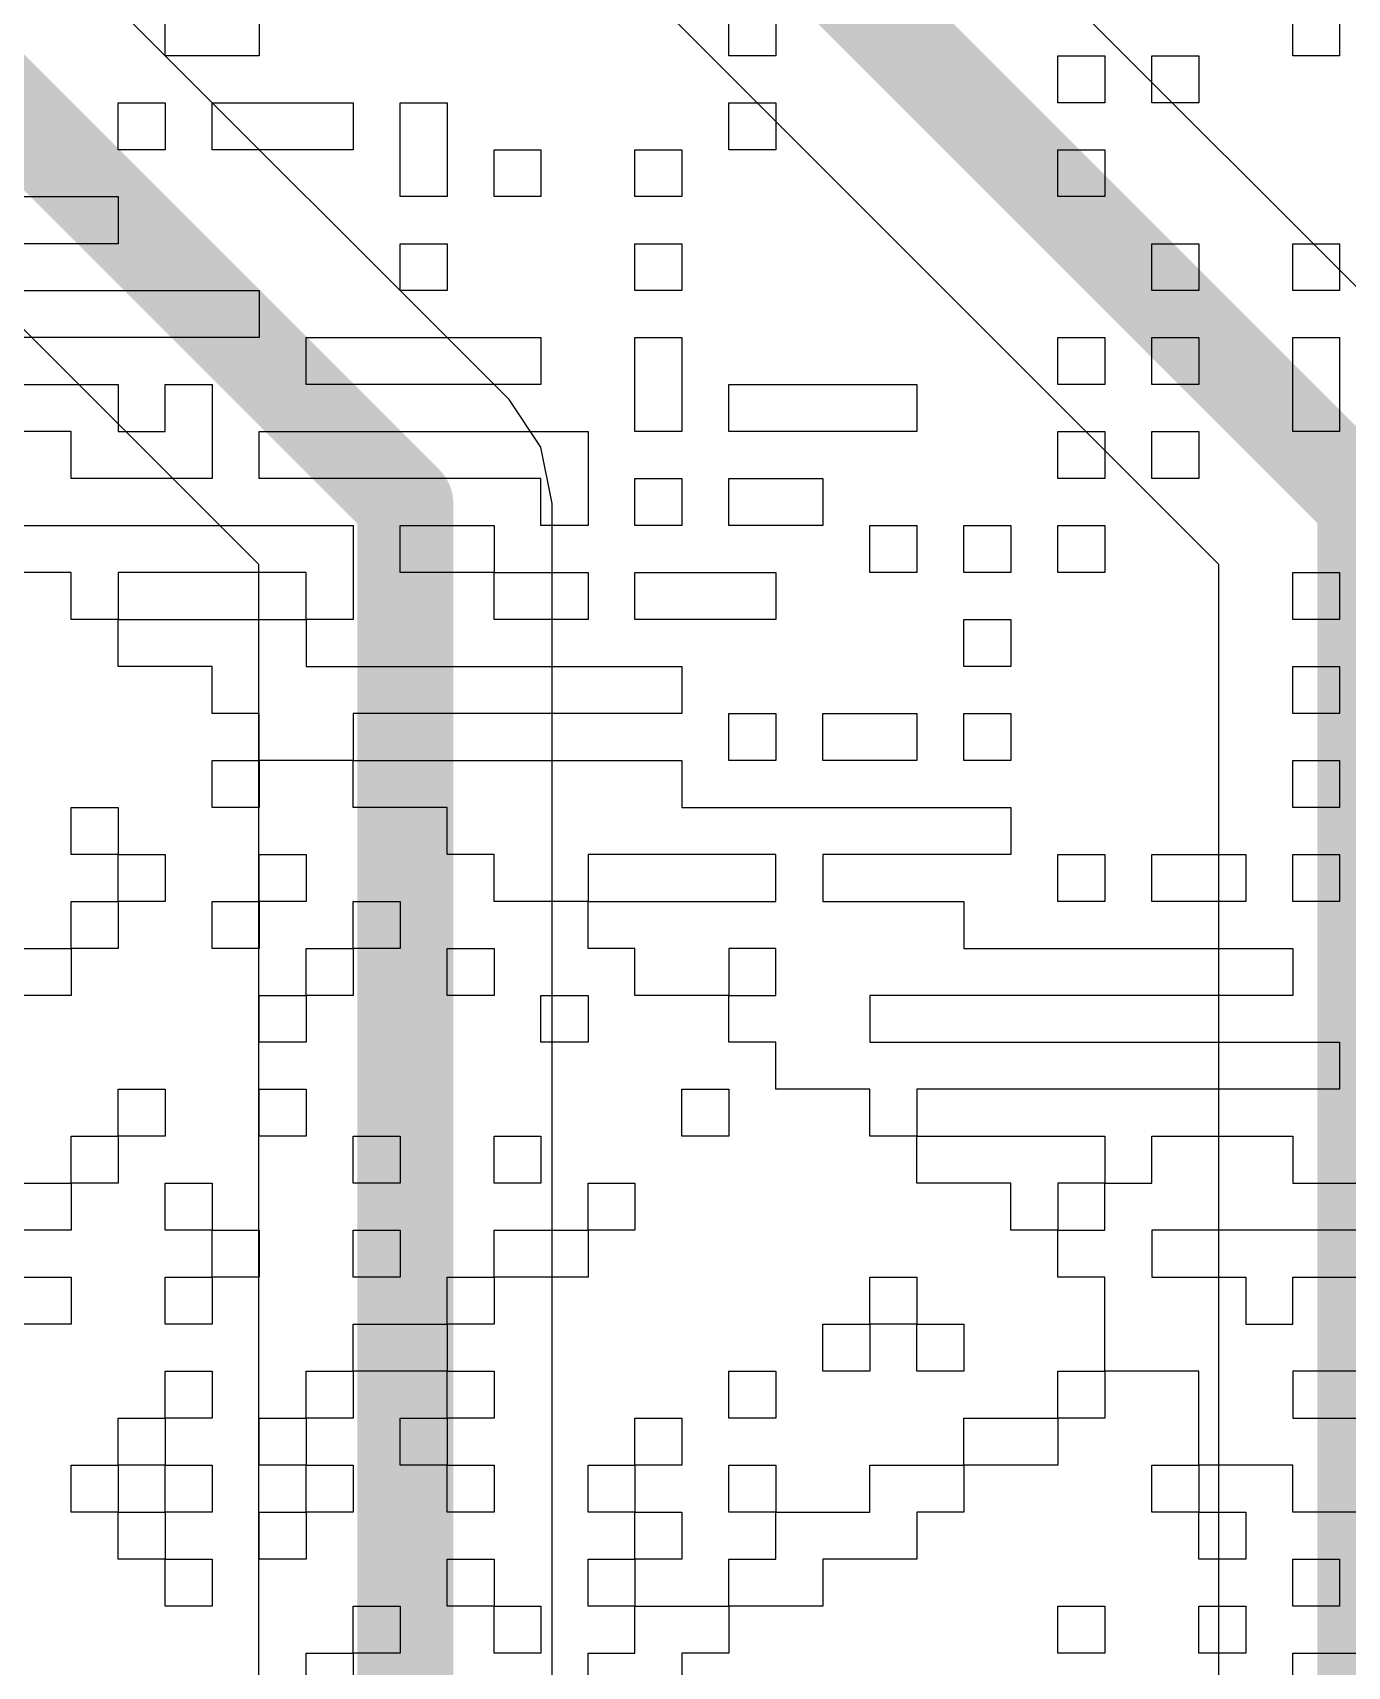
# Model space of a CAD drawing. Header units: inches. Extents: x 0.02 to 6.01, y 0.01 to 5.6.
# Drawn here: x 3.5712 to 3.7081, y 3.1008 to 3.2709 of the extents above; entities that cross this region are included whole.
import ezdxf

# ---------------------------------------------------------------- set-up
doc = ezdxf.new("R2010")
doc.units = ezdxf.units.IN
doc.header["$MEASUREMENT"] = 0
for name, color, linetype in [('Bottom Layer', 5, 'Continuous'), ('Bottom Overlay', 54, 'Continuous'), ('Top Layer', 1, 'Continuous')]:
    doc.layers.add(name, color=color, linetype=linetype)

msp = doc.modelspace()

# ---------------------------------------------------------------- linework, layer by layer
at = {"layer": 'Bottom Layer'}
msp.add_lwpolyline([(4.54993, 5.5954, 0.01, 0.01, -0.760418), (3.00371, 0.01993, 0.01, 0.01, 0)], format="xyseb", dxfattribs=at)
at = {"layer": 'Bottom Overlay'}
for p, q in [((3.58499, 3.26851), (3.58499, 3.2734)), ((3.59477, 3.2734), (3.59477, 3.26851)), ((3.64371, 3.26851), (3.64371, 3.2734)), ((3.6486, 3.2734), (3.6486, 3.26851)), ((3.70243, 3.26851), (3.70243, 3.2734)), ((3.70732, 3.2734), (3.70732, 3.26851)), ((3.59477, 3.26851), (3.58499, 3.26851)), ((3.6486, 3.26851), (3.64371, 3.26851)), ((3.67796, 3.26361), (3.67796, 3.26851)), ((3.67796, 3.26851), (3.68285, 3.26851)), ((3.68285, 3.26851), (3.68285, 3.26361)), ((3.68775, 3.26361), (3.68775, 3.26851)), ((3.68775, 3.26851), (3.69264, 3.26851)), ((3.69264, 3.26851), (3.69264, 3.26361)), ((3.70732, 3.26851), (3.70243, 3.26851)), ((3.58009, 3.25872), (3.58009, 3.26361)), ((3.58009, 3.26361), (3.58499, 3.26361)), ((3.58499, 3.26361), (3.58499, 3.25872)), ((3.58988, 3.25872), (3.58988, 3.26361)), ((3.58988, 3.26361), (3.59477, 3.26361)), ((3.59477, 3.26361), (3.59967, 3.26361)), ((3.59967, 3.26361), (3.60456, 3.26361)), ((3.60456, 3.26361), (3.60456, 3.25872)), ((3.60945, 3.25872), (3.60945, 3.26361)), ((3.60945, 3.26361), (3.61435, 3.26361)), ((3.61435, 3.26361), (3.61435, 3.25383)), ((3.64371, 3.26361), (3.6486, 3.26361)), ((3.64371, 3.25872), (3.64371, 3.26361)), ((3.6486, 3.26361), (3.6486, 3.25872)), ((3.68285, 3.26361), (3.67796, 3.26361)), ((3.69264, 3.26361), (3.68775, 3.26361)), ((3.58499, 3.25872), (3.58009, 3.25872)), ((3.60456, 3.25872), (3.58988, 3.25872)), ((3.60945, 3.25383), (3.60945, 3.25872)), ((3.61924, 3.25383), (3.61924, 3.25872)), ((3.61924, 3.25872), (3.62413, 3.25872)), ((3.62413, 3.25872), (3.62413, 3.25383)), ((3.63392, 3.25383), (3.63392, 3.25872)), ((3.63392, 3.25872), (3.63881, 3.25872)), ((3.63881, 3.25872), (3.63881, 3.25383)), ((3.6486, 3.25872), (3.64371, 3.25872)), ((3.67796, 3.25383), (3.67796, 3.25872)), ((3.67796, 3.25872), (3.68285, 3.25872)), ((3.68285, 3.25872), (3.68285, 3.25383)), ((3.57031, 3.25383), (3.58009, 3.25383)), ((3.58009, 3.25383), (3.58009, 3.24893)), ((3.61435, 3.25383), (3.60945, 3.25383)), ((3.62413, 3.25383), (3.61924, 3.25383)), ((3.63881, 3.25383), (3.63392, 3.25383)), ((3.68285, 3.25383), (3.67796, 3.25383)), ((3.58009, 3.24893), (3.56541, 3.24893)), ((3.60945, 3.24893), (3.61435, 3.24893)), ((3.60945, 3.24404), (3.60945, 3.24893)), ((3.61435, 3.24893), (3.61435, 3.24404)), ((3.63392, 3.24404), (3.63392, 3.24893)), ((3.63392, 3.24893), (3.63881, 3.24893)), ((3.63881, 3.24893), (3.63881, 3.24404)), ((3.68775, 3.24404), (3.68775, 3.24893)), ((3.68775, 3.24893), (3.69264, 3.24893)), ((3.69264, 3.24893), (3.69264, 3.24404)), ((3.70243, 3.24404), (3.70243, 3.24893)), ((3.70243, 3.24893), (3.70732, 3.24893)), ((3.70732, 3.24893), (3.70732, 3.24404)), ((3.54584, 3.24404), (3.59477, 3.24404)), ((3.59477, 3.24404), (3.59477, 3.23915)), ((3.61435, 3.24404), (3.60945, 3.24404)), ((3.63881, 3.24404), (3.63392, 3.24404)), ((3.69264, 3.24404), (3.68775, 3.24404)), ((3.70732, 3.24404), (3.70243, 3.24404)), ((3.59477, 3.23915), (3.55073, 3.23915)), ((3.59967, 3.23425), (3.59967, 3.23915)), ((3.59967, 3.23915), (3.62413, 3.23915)), ((3.62413, 3.23915), (3.62413, 3.23425)), ((3.63392, 3.22936), (3.63392, 3.23915)), ((3.63392, 3.23915), (3.63881, 3.23915)), ((3.63881, 3.23915), (3.63881, 3.23425)), ((3.67796, 3.23425), (3.67796, 3.23915)), ((3.67796, 3.23915), (3.68285, 3.23915)), ((3.68285, 3.23915), (3.68285, 3.23425)), ((3.68775, 3.23425), (3.68775, 3.23915)), ((3.68775, 3.23915), (3.69264, 3.23915)), ((3.69264, 3.23915), (3.69264, 3.23425)), ((3.70243, 3.23425), (3.70243, 3.23915)), ((3.70243, 3.23915), (3.70732, 3.23915)), ((3.70732, 3.23915), (3.70732, 3.22936)), ((3.55073, 3.23425), (3.58009, 3.23425)), ((3.58009, 3.23425), (3.58009, 3.22936)), ((3.58499, 3.22936), (3.58499, 3.23425)), ((3.58499, 3.23425), (3.58988, 3.23425)), ((3.58988, 3.23425), (3.58988, 3.22447)), ((3.62413, 3.23425), (3.59967, 3.23425)), ((3.63881, 3.23425), (3.63881, 3.22936)), ((3.64371, 3.22936), (3.64371, 3.23425)), ((3.64371, 3.23425), (3.65839, 3.23425)), ((3.65839, 3.23425), (3.66328, 3.23425)), ((3.66328, 3.23425), (3.66328, 3.22936)), ((3.68285, 3.23425), (3.67796, 3.23425)), ((3.69264, 3.23425), (3.68775, 3.23425)), ((3.70243, 3.22936), (3.70243, 3.23425)), ((3.5752, 3.22936), (3.55563, 3.22936)), ((3.5752, 3.22447), (3.5752, 3.22936)), ((3.58009, 3.22936), (3.58499, 3.22936)), ((3.59477, 3.22447), (3.59477, 3.22936)), ((3.59477, 3.22936), (3.62903, 3.22936)), ((3.62903, 3.22936), (3.62903, 3.21957)), ((3.63881, 3.22936), (3.63392, 3.22936)), ((3.66328, 3.22936), (3.64371, 3.22936)), ((3.67796, 3.22936), (3.68285, 3.22936)), ((3.67796, 3.22447), (3.67796, 3.22936)), ((3.68285, 3.22936), (3.68285, 3.22447)), ((3.68775, 3.22936), (3.69264, 3.22936)), ((3.68775, 3.22447), (3.68775, 3.22936)), ((3.69264, 3.22936), (3.69264, 3.22447)), ((3.70732, 3.22936), (3.70243, 3.22936)), ((3.58988, 3.22447), (3.5752, 3.22447)), ((3.59967, 3.22447), (3.59477, 3.22447)), ((3.60456, 3.22447), (3.59967, 3.22447)), ((3.62413, 3.22447), (3.60456, 3.22447)), ((3.62413, 3.21957), (3.62413, 3.22447)), ((3.63392, 3.22447), (3.63881, 3.22447)), ((3.63392, 3.21957), (3.63392, 3.22447)), ((3.63881, 3.22447), (3.63881, 3.21957)), ((3.64371, 3.21957), (3.64371, 3.22447)), ((3.64371, 3.22447), (3.65349, 3.22447)), ((3.65349, 3.22447), (3.65349, 3.21957)), ((3.68285, 3.22447), (3.67796, 3.22447)), ((3.69264, 3.22447), (3.68775, 3.22447)), ((3.57031, 3.21957), (3.60456, 3.21957)), ((3.60456, 3.21957), (3.60456, 3.20979)), ((3.60945, 3.21468), (3.60945, 3.21957)), ((3.60945, 3.21957), (3.61435, 3.21957)), ((3.61435, 3.21957), (3.61924, 3.21957)), ((3.61924, 3.21957), (3.61924, 3.21468)), ((3.62903, 3.21957), (3.62413, 3.21957)), ((3.63881, 3.21957), (3.63392, 3.21957)), ((3.6486, 3.21957), (3.64371, 3.21957)), ((3.65349, 3.21957), (3.6486, 3.21957)), ((3.65839, 3.21468), (3.65839, 3.21957)), ((3.65839, 3.21957), (3.66328, 3.21957)), ((3.66328, 3.21957), (3.66328, 3.21468)), ((3.66817, 3.21468), (3.66817, 3.21957)), ((3.66817, 3.21957), (3.67307, 3.21957)), ((3.67307, 3.21957), (3.67307, 3.21468)), ((3.67796, 3.21468), (3.67796, 3.21957)), ((3.67796, 3.21957), (3.68285, 3.21957)), ((3.68285, 3.21957), (3.68285, 3.21468)), ((3.5752, 3.21468), (3.56541, 3.21468)), ((3.5752, 3.20979), (3.5752, 3.21468)), ((3.59967, 3.21468), (3.58009, 3.21468)), ((3.58009, 3.21468), (3.58009, 3.20979)), ((3.59967, 3.20979), (3.59967, 3.21468)), ((3.61924, 3.21468), (3.60945, 3.21468)), ((3.61924, 3.20979), (3.61924, 3.21468)), ((3.61924, 3.21468), (3.62903, 3.21468)), ((3.62903, 3.21468), (3.62903, 3.20979)), ((3.63392, 3.20979), (3.63392, 3.21468)), ((3.63392, 3.21468), (3.63881, 3.21468)), ((3.63881, 3.21468), (3.64371, 3.21468)), ((3.64371, 3.21468), (3.6486, 3.21468)), ((3.6486, 3.21468), (3.6486, 3.20979)), ((3.66328, 3.21468), (3.65839, 3.21468)), ((3.67307, 3.21468), (3.66817, 3.21468)), ((3.68285, 3.21468), (3.67796, 3.21468)), ((3.70243, 3.20979), (3.70243, 3.21468)), ((3.70243, 3.21468), (3.70732, 3.21468)), ((3.70732, 3.21468), (3.70732, 3.20979)), ((3.58009, 3.20979), (3.5752, 3.20979)), ((3.58009, 3.20489), (3.58009, 3.20979)), ((3.58009, 3.20979), (3.59967, 3.20979)), ((3.60456, 3.20979), (3.59967, 3.20979)), ((3.59967, 3.20979), (3.59967, 3.20489)), ((3.62903, 3.20979), (3.61924, 3.20979)), ((3.6486, 3.20979), (3.63392, 3.20979)), ((3.66817, 3.20489), (3.66817, 3.20979)), ((3.66817, 3.20979), (3.67307, 3.20979)), ((3.67307, 3.20979), (3.67307, 3.20489)), ((3.70732, 3.20979), (3.70243, 3.20979)), ((3.58988, 3.20489), (3.58009, 3.20489)), ((3.58988, 3.2), (3.58988, 3.20489)), ((3.59967, 3.20489), (3.63881, 3.20489)), ((3.63881, 3.20489), (3.63881, 3.2)), ((3.67307, 3.20489), (3.66817, 3.20489)), ((3.70243, 3.2), (3.70243, 3.20489)), ((3.70243, 3.20489), (3.70732, 3.20489)), ((3.70732, 3.20489), (3.70732, 3.2)), ((3.59477, 3.2), (3.58988, 3.2)), ((3.59477, 3.19511), (3.59477, 3.2)), ((3.60456, 3.2), (3.60456, 3.19511)), ((3.63881, 3.2), (3.60456, 3.2)), ((3.64371, 3.19511), (3.64371, 3.2)), ((3.64371, 3.2), (3.6486, 3.2)), ((3.6486, 3.2), (3.6486, 3.19511)), ((3.65349, 3.19511), (3.65349, 3.2)), ((3.65349, 3.2), (3.66328, 3.2)), ((3.66328, 3.2), (3.66328, 3.19511)), ((3.66817, 3.19511), (3.66817, 3.2)), ((3.66817, 3.2), (3.67307, 3.2)), ((3.67307, 3.2), (3.67307, 3.19511)), ((3.70732, 3.2), (3.70243, 3.2)), ((3.58988, 3.19511), (3.59477, 3.19511)), ((3.58988, 3.19021), (3.58988, 3.19511)), ((3.59477, 3.19511), (3.59477, 3.19021)), ((3.60456, 3.19511), (3.59477, 3.19511)), ((3.60456, 3.19021), (3.60456, 3.19511)), ((3.60456, 3.19511), (3.63881, 3.19511)), ((3.63881, 3.19511), (3.63881, 3.19021)), ((3.6486, 3.19511), (3.64371, 3.19511)), ((3.66328, 3.19511), (3.65349, 3.19511)), ((3.67307, 3.19511), (3.66817, 3.19511)), ((3.70243, 3.19021), (3.70243, 3.19511)), ((3.70243, 3.19511), (3.70732, 3.19511)), ((3.70732, 3.19511), (3.70732, 3.19021)), ((3.5752, 3.18532), (3.5752, 3.19021)), ((3.5752, 3.19021), (3.58009, 3.19021)), ((3.58009, 3.19021), (3.58009, 3.18532)), ((3.59477, 3.19021), (3.58988, 3.19021)), ((3.61435, 3.19021), (3.60456, 3.19021)), ((3.61435, 3.18532), (3.61435, 3.19021)), ((3.63881, 3.19021), (3.67307, 3.19021)), ((3.67307, 3.19021), (3.67307, 3.18532)), ((3.70732, 3.19021), (3.70243, 3.19021)), ((3.58009, 3.18532), (3.5752, 3.18532)), ((3.58009, 3.18043), (3.58009, 3.18532)), ((3.58009, 3.18532), (3.58499, 3.18532)), ((3.58499, 3.18532), (3.58499, 3.18043)), ((3.59477, 3.18043), (3.59477, 3.18532)), ((3.59477, 3.18532), (3.59967, 3.18532)), ((3.59967, 3.18532), (3.59967, 3.18043)), ((3.61924, 3.18532), (3.61435, 3.18532)), ((3.61924, 3.18043), (3.61924, 3.18532)), ((3.63392, 3.18532), (3.62903, 3.18532)), ((3.62903, 3.18532), (3.62903, 3.18043)), ((3.63881, 3.18532), (3.63392, 3.18532)), ((3.6486, 3.18532), (3.63881, 3.18532)), ((3.6486, 3.18043), (3.6486, 3.18532)), ((3.67307, 3.18532), (3.65349, 3.18532)), ((3.65349, 3.18532), (3.65349, 3.18043)), ((3.67796, 3.18043), (3.67796, 3.18532)), ((3.67796, 3.18532), (3.68285, 3.18532)), ((3.68285, 3.18532), (3.68285, 3.18043)), ((3.68775, 3.18043), (3.68775, 3.18532)), ((3.68775, 3.18532), (3.69753, 3.18532)), ((3.69753, 3.18532), (3.69753, 3.18043)), ((3.70243, 3.18043), (3.70243, 3.18532)), ((3.70243, 3.18532), (3.70732, 3.18532)), ((3.70732, 3.18532), (3.70732, 3.18043)), ((3.5752, 3.17553), (3.5752, 3.18043)), ((3.5752, 3.18043), (3.58009, 3.18043)), ((3.58009, 3.18043), (3.58009, 3.17553)), ((3.58499, 3.18043), (3.58009, 3.18043)), ((3.58988, 3.17553), (3.58988, 3.18043)), ((3.58988, 3.18043), (3.59477, 3.18043)), ((3.59477, 3.18043), (3.59477, 3.17553)), ((3.59967, 3.18043), (3.59477, 3.18043)), ((3.60456, 3.17553), (3.60456, 3.18043)), ((3.60456, 3.18043), (3.60945, 3.18043)), ((3.60945, 3.18043), (3.60945, 3.17553)), ((3.62903, 3.18043), (3.61924, 3.18043)), ((3.62903, 3.17553), (3.62903, 3.18043)), ((3.62903, 3.18043), (3.6486, 3.18043)), ((3.65349, 3.18043), (3.66817, 3.18043)), ((3.66817, 3.18043), (3.66817, 3.17553)), ((3.68285, 3.18043), (3.67796, 3.18043)), ((3.69264, 3.18043), (3.68775, 3.18043)), ((3.69753, 3.18043), (3.69264, 3.18043)), ((3.70732, 3.18043), (3.70243, 3.18043)), ((3.57031, 3.17553), (3.5752, 3.17553)), ((3.58009, 3.17553), (3.5752, 3.17553)), ((3.5752, 3.17553), (3.5752, 3.17064)), ((3.59477, 3.17553), (3.58988, 3.17553)), ((3.59967, 3.17064), (3.59967, 3.17553)), ((3.59967, 3.17553), (3.60456, 3.17553)), ((3.60945, 3.17553), (3.60456, 3.17553)), ((3.60456, 3.17553), (3.60456, 3.17064)), ((3.61435, 3.17553), (3.61924, 3.17553)), ((3.61435, 3.17064), (3.61435, 3.17553)), ((3.61924, 3.17553), (3.61924, 3.17064)), ((3.63392, 3.17553), (3.62903, 3.17553)), ((3.63392, 3.17064), (3.63392, 3.17553)), ((3.6486, 3.17553), (3.64371, 3.17553)), ((3.64371, 3.17553), (3.64371, 3.17064)), ((3.6486, 3.17064), (3.6486, 3.17553)), ((3.66817, 3.17553), (3.70243, 3.17553)), ((3.70243, 3.17553), (3.70243, 3.17064)), ((3.5752, 3.17064), (3.57031, 3.17064)), ((3.59477, 3.16575), (3.59477, 3.17064)), ((3.59477, 3.17064), (3.59967, 3.17064)), ((3.59967, 3.17064), (3.59967, 3.16575)), ((3.60456, 3.17064), (3.59967, 3.17064)), ((3.61924, 3.17064), (3.61435, 3.17064)), ((3.62413, 3.16575), (3.62413, 3.17064)), ((3.62413, 3.17064), (3.62903, 3.17064)), ((3.62903, 3.17064), (3.62903, 3.16575)), ((3.64371, 3.17064), (3.63392, 3.17064)), ((3.64371, 3.16575), (3.64371, 3.17064)), ((3.64371, 3.17064), (3.6486, 3.17064)), ((3.70243, 3.17064), (3.65839, 3.17064)), ((3.65839, 3.17064), (3.65839, 3.16575)), ((3.59967, 3.16575), (3.59477, 3.16575)), ((3.62903, 3.16575), (3.62413, 3.16575)), ((3.6486, 3.16575), (3.64371, 3.16575)), ((3.6486, 3.16085), (3.6486, 3.16575)), ((3.65839, 3.16575), (3.70732, 3.16575)), ((3.70732, 3.16575), (3.70732, 3.16085)), ((3.58009, 3.15596), (3.58009, 3.16085)), ((3.58009, 3.16085), (3.58499, 3.16085)), ((3.58499, 3.16085), (3.58499, 3.15596)), ((3.59477, 3.15596), (3.59477, 3.16085)), ((3.59477, 3.16085), (3.59967, 3.16085)), ((3.59967, 3.16085), (3.59967, 3.15596)), ((3.63881, 3.16085), (3.64371, 3.16085)), ((3.63881, 3.15596), (3.63881, 3.16085)), ((3.64371, 3.16085), (3.64371, 3.15596)), ((3.65839, 3.16085), (3.6486, 3.16085)), ((3.65839, 3.15596), (3.65839, 3.16085)), ((3.70732, 3.16085), (3.66328, 3.16085)), ((3.66328, 3.16085), (3.66328, 3.15596)), ((3.5752, 3.15107), (3.5752, 3.15596)), ((3.5752, 3.15596), (3.58009, 3.15596)), ((3.58009, 3.15596), (3.58009, 3.15107)), ((3.58499, 3.15596), (3.58009, 3.15596)), ((3.59967, 3.15596), (3.59477, 3.15596)), ((3.60456, 3.15596), (3.60945, 3.15596)), ((3.60456, 3.15107), (3.60456, 3.15596)), ((3.60945, 3.15596), (3.60945, 3.15107)), ((3.61924, 3.15107), (3.61924, 3.15596)), ((3.61924, 3.15596), (3.62413, 3.15596)), ((3.62413, 3.15596), (3.62413, 3.15107)), ((3.64371, 3.15596), (3.63881, 3.15596)), ((3.66328, 3.15596), (3.65839, 3.15596)), ((3.66328, 3.15107), (3.66328, 3.15596)), ((3.66328, 3.15596), (3.68285, 3.15596)), ((3.68285, 3.15596), (3.68285, 3.15107)), ((3.68775, 3.15107), (3.68775, 3.15596)), ((3.68775, 3.15596), (3.70243, 3.15596)), ((3.70243, 3.15596), (3.70243, 3.15107)), ((3.57031, 3.15107), (3.5752, 3.15107)), ((3.58009, 3.15107), (3.5752, 3.15107)), ((3.5752, 3.15107), (3.5752, 3.14617)), ((3.58499, 3.14617), (3.58499, 3.15107)), ((3.58499, 3.15107), (3.58988, 3.15107)), ((3.58988, 3.15107), (3.58988, 3.14617)), ((3.60945, 3.15107), (3.60456, 3.15107)), ((3.62413, 3.15107), (3.61924, 3.15107)), ((3.62903, 3.14617), (3.62903, 3.15107)), ((3.62903, 3.15107), (3.63392, 3.15107)), ((3.63392, 3.15107), (3.63392, 3.14617)), ((3.67307, 3.15107), (3.66328, 3.15107)), ((3.67307, 3.14617), (3.67307, 3.15107)), ((3.68285, 3.15107), (3.67796, 3.15107)), ((3.67796, 3.15107), (3.67796, 3.14617)), ((3.68285, 3.14617), (3.68285, 3.15107)), ((3.68285, 3.15107), (3.68775, 3.15107)), ((3.70243, 3.15107), (3.71221, 3.15107)), ((3.5752, 3.14617), (3.57031, 3.14617)), ((3.58988, 3.14617), (3.58499, 3.14617)), ((3.58988, 3.14128), (3.58988, 3.14617)), ((3.58988, 3.14617), (3.59477, 3.14617)), ((3.59477, 3.14617), (3.59477, 3.14128)), ((3.60456, 3.14128), (3.60456, 3.14617)), ((3.60456, 3.14617), (3.60945, 3.14617)), ((3.60945, 3.14617), (3.60945, 3.14128)), ((3.61924, 3.14128), (3.61924, 3.14617)), ((3.61924, 3.14617), (3.62903, 3.14617)), ((3.63392, 3.14617), (3.62903, 3.14617)), ((3.62903, 3.14617), (3.62903, 3.14128)), ((3.67796, 3.14617), (3.67307, 3.14617)), ((3.67796, 3.14128), (3.67796, 3.14617)), ((3.67796, 3.14617), (3.68285, 3.14617)), ((3.71711, 3.14617), (3.68775, 3.14617)), ((3.68775, 3.14617), (3.68775, 3.14128)), ((3.57031, 3.14128), (3.5752, 3.14128)), ((3.5752, 3.14128), (3.5752, 3.13639)), ((3.58499, 3.13639), (3.58499, 3.14128)), ((3.58499, 3.14128), (3.58988, 3.14128)), ((3.58988, 3.14128), (3.58988, 3.13639)), ((3.59477, 3.14128), (3.58988, 3.14128)), ((3.60945, 3.14128), (3.60456, 3.14128)), ((3.61435, 3.14128), (3.61924, 3.14128)), ((3.61435, 3.13639), (3.61435, 3.14128)), ((3.61924, 3.14128), (3.61924, 3.13639)), ((3.62903, 3.14128), (3.61924, 3.14128)), ((3.65839, 3.13639), (3.65839, 3.14128)), ((3.65839, 3.14128), (3.66328, 3.14128)), ((3.66328, 3.14128), (3.66328, 3.13639)), ((3.68285, 3.14128), (3.67796, 3.14128)), ((3.68285, 3.13149), (3.68285, 3.14128)), ((3.68775, 3.14128), (3.69753, 3.14128)), ((3.69753, 3.14128), (3.69753, 3.13639)), ((3.70243, 3.13639), (3.70243, 3.14128)), ((3.70243, 3.14128), (3.71221, 3.14128)), ((3.5752, 3.13639), (3.57031, 3.13639)), ((3.58988, 3.13639), (3.58499, 3.13639)), ((3.60456, 3.13149), (3.60456, 3.13639)), ((3.60456, 3.13639), (3.61435, 3.13639)), ((3.61924, 3.13639), (3.61435, 3.13639)), ((3.61435, 3.13639), (3.61435, 3.13149)), ((3.65349, 3.13149), (3.65349, 3.13639)), ((3.65349, 3.13639), (3.65839, 3.13639)), ((3.66328, 3.13639), (3.65839, 3.13639)), ((3.65839, 3.13639), (3.65839, 3.13149)), ((3.66328, 3.13149), (3.66328, 3.13639)), ((3.66328, 3.13639), (3.66817, 3.13639)), ((3.66817, 3.13639), (3.66817, 3.13149)), ((3.69753, 3.13639), (3.70243, 3.13639)), ((3.58499, 3.1266), (3.58499, 3.13149)), ((3.58499, 3.13149), (3.58988, 3.13149)), ((3.58988, 3.13149), (3.58988, 3.1266)), ((3.59967, 3.1266), (3.59967, 3.13149)), ((3.59967, 3.13149), (3.60456, 3.13149)), ((3.61435, 3.13149), (3.60456, 3.13149)), ((3.60456, 3.13149), (3.60456, 3.1266)), ((3.61435, 3.13149), (3.61924, 3.13149)), ((3.61435, 3.1266), (3.61435, 3.13149)), ((3.61924, 3.13149), (3.61924, 3.1266)), ((3.64371, 3.1266), (3.64371, 3.13149)), ((3.64371, 3.13149), (3.6486, 3.13149)), ((3.6486, 3.13149), (3.6486, 3.1266)), ((3.65839, 3.13149), (3.65349, 3.13149)), ((3.66817, 3.13149), (3.66328, 3.13149)), ((3.67796, 3.1266), (3.67796, 3.13149)), ((3.67796, 3.13149), (3.68285, 3.13149)), ((3.68285, 3.13149), (3.68285, 3.1266)), ((3.69264, 3.13149), (3.68285, 3.13149)), ((3.69264, 3.12171), (3.69264, 3.13149)), ((3.74647, 3.13149), (3.70243, 3.13149)), ((3.70243, 3.13149), (3.70243, 3.1266)), ((3.58009, 3.12171), (3.58009, 3.1266)), ((3.58009, 3.1266), (3.58499, 3.1266)), ((3.58499, 3.1266), (3.58499, 3.12171)), ((3.58988, 3.1266), (3.58499, 3.1266)), ((3.59477, 3.12171), (3.59477, 3.1266)), ((3.59477, 3.1266), (3.59967, 3.1266)), ((3.59967, 3.1266), (3.59967, 3.12171)), ((3.60456, 3.1266), (3.59967, 3.1266)), ((3.60945, 3.12171), (3.60945, 3.1266)), ((3.60945, 3.1266), (3.61435, 3.1266)), ((3.61924, 3.1266), (3.61435, 3.1266)), ((3.61435, 3.1266), (3.61435, 3.12171)), ((3.63392, 3.12171), (3.63392, 3.1266)), ((3.63392, 3.1266), (3.63881, 3.1266)), ((3.63881, 3.1266), (3.63881, 3.12171)), ((3.6486, 3.1266), (3.64371, 3.1266)), ((3.66817, 3.12171), (3.66817, 3.1266)), ((3.66817, 3.1266), (3.67307, 3.1266)), ((3.67307, 3.1266), (3.67796, 3.1266)), ((3.67796, 3.1266), (3.67796, 3.12171)), ((3.68285, 3.1266), (3.67796, 3.1266)), ((3.70243, 3.1266), (3.722, 3.1266)), ((3.5752, 3.11681), (3.5752, 3.12171)), ((3.5752, 3.12171), (3.58009, 3.12171)), ((3.58009, 3.12171), (3.58009, 3.11681)), ((3.58499, 3.12171), (3.58009, 3.12171)), ((3.58499, 3.12171), (3.58988, 3.12171)), ((3.58499, 3.11681), (3.58499, 3.12171)), ((3.58988, 3.12171), (3.58988, 3.11681)), ((3.59967, 3.12171), (3.59477, 3.12171)), ((3.59967, 3.11681), (3.59967, 3.12171)), ((3.59967, 3.12171), (3.60456, 3.12171)), ((3.60456, 3.12171), (3.60456, 3.11681)), ((3.61435, 3.12171), (3.60945, 3.12171)), ((3.61435, 3.11681), (3.61435, 3.12171)), ((3.61435, 3.12171), (3.61924, 3.12171)), ((3.61924, 3.12171), (3.61924, 3.11681)), ((3.62903, 3.11681), (3.62903, 3.12171)), ((3.62903, 3.12171), (3.63392, 3.12171)), ((3.63881, 3.12171), (3.63392, 3.12171)), ((3.63392, 3.12171), (3.63392, 3.11681)), ((3.64371, 3.11681), (3.64371, 3.12171)), ((3.64371, 3.12171), (3.6486, 3.12171)), ((3.6486, 3.12171), (3.6486, 3.11681)), ((3.65839, 3.11681), (3.65839, 3.12171)), ((3.65839, 3.12171), (3.66817, 3.12171)), ((3.67796, 3.12171), (3.66817, 3.12171)), ((3.66817, 3.12171), (3.66817, 3.11681)), ((3.68775, 3.11681), (3.68775, 3.12171)), ((3.68775, 3.12171), (3.69264, 3.12171)), ((3.69264, 3.12171), (3.69264, 3.11681)), ((3.70243, 3.12171), (3.69264, 3.12171)), ((3.70243, 3.11681), (3.70243, 3.12171)), ((3.58009, 3.11681), (3.5752, 3.11681)), ((3.58009, 3.11681), (3.58499, 3.11681)), ((3.58009, 3.11192), (3.58009, 3.11681)), ((3.58499, 3.11681), (3.58499, 3.11192)), ((3.58988, 3.11681), (3.58499, 3.11681)), ((3.59477, 3.11192), (3.59477, 3.11681)), ((3.59477, 3.11681), (3.59967, 3.11681)), ((3.60456, 3.11681), (3.59967, 3.11681)), ((3.59967, 3.11681), (3.59967, 3.11192)), ((3.61924, 3.11681), (3.61435, 3.11681)), ((3.63392, 3.11681), (3.62903, 3.11681)), ((3.63392, 3.11192), (3.63392, 3.11681)), ((3.63392, 3.11681), (3.63881, 3.11681)), ((3.63881, 3.11681), (3.63881, 3.11192)), ((3.6486, 3.11681), (3.64371, 3.11681)), ((3.6486, 3.11192), (3.6486, 3.11681)), ((3.6486, 3.11681), (3.65839, 3.11681)), ((3.66817, 3.11681), (3.66328, 3.11681)), ((3.66328, 3.11681), (3.66328, 3.11192)), ((3.69264, 3.11681), (3.68775, 3.11681)), ((3.69264, 3.11192), (3.69264, 3.11681)), ((3.69264, 3.11681), (3.69753, 3.11681)), ((3.69753, 3.11681), (3.69753, 3.11192)), ((3.71221, 3.11681), (3.70243, 3.11681)), ((3.58499, 3.11192), (3.58009, 3.11192)), ((3.58499, 3.10703), (3.58499, 3.11192)), ((3.58499, 3.11192), (3.58988, 3.11192)), ((3.58988, 3.11192), (3.58988, 3.10703)), ((3.59967, 3.11192), (3.59477, 3.11192)), ((3.61435, 3.11192), (3.61924, 3.11192)), ((3.61435, 3.10703), (3.61435, 3.11192)), ((3.61924, 3.11192), (3.61924, 3.10703)), ((3.62903, 3.10703), (3.62903, 3.11192)), ((3.62903, 3.11192), (3.63392, 3.11192)), ((3.63392, 3.11192), (3.63392, 3.10703)), ((3.63881, 3.11192), (3.63392, 3.11192)), ((3.64371, 3.10703), (3.64371, 3.11192)), ((3.64371, 3.11192), (3.6486, 3.11192)), ((3.66328, 3.11192), (3.65349, 3.11192)), ((3.65349, 3.11192), (3.65349, 3.10703)), ((3.69753, 3.11192), (3.69264, 3.11192)), ((3.70243, 3.11192), (3.70732, 3.11192)), ((3.70243, 3.10703), (3.70243, 3.11192)), ((3.70732, 3.11192), (3.70732, 3.10703)), ((3.58988, 3.10703), (3.58499, 3.10703)), ((3.60456, 3.10213), (3.60456, 3.10703)), ((3.60456, 3.10703), (3.60945, 3.10703)), ((3.60945, 3.10703), (3.60945, 3.10213)), ((3.61924, 3.10703), (3.61435, 3.10703)), ((3.61924, 3.10213), (3.61924, 3.10703)), ((3.61924, 3.10703), (3.62413, 3.10703)), ((3.62413, 3.10703), (3.62413, 3.10213)), ((3.63392, 3.10703), (3.62903, 3.10703)), ((3.63392, 3.10213), (3.63392, 3.10703)), ((3.63392, 3.10703), (3.64371, 3.10703)), ((3.65349, 3.10703), (3.64371, 3.10703)), ((3.64371, 3.10703), (3.64371, 3.10213)), ((3.67796, 3.10703), (3.68285, 3.10703)), ((3.67796, 3.10213), (3.67796, 3.10703)), ((3.68285, 3.10703), (3.68285, 3.10213)), ((3.69264, 3.10703), (3.69753, 3.10703)), ((3.69264, 3.10213), (3.69264, 3.10703)), ((3.69753, 3.10703), (3.69753, 3.10213)), ((3.70732, 3.10703), (3.70243, 3.10703)), ((3.59967, 3.09724), (3.59967, 3.10213)), ((3.59967, 3.10213), (3.60456, 3.10213)), ((3.60945, 3.10213), (3.60456, 3.10213)), ((3.60456, 3.10213), (3.60456, 3.09724)), ((3.62413, 3.10213), (3.61924, 3.10213)), ((3.62903, 3.09724), (3.62903, 3.10213)), ((3.62903, 3.10213), (3.63392, 3.10213)), ((3.64371, 3.10213), (3.63881, 3.10213)), ((3.63881, 3.10213), (3.63881, 3.09724)), ((3.68285, 3.10213), (3.67796, 3.10213)), ((3.69753, 3.10213), (3.69264, 3.10213)), ((3.70243, 3.09724), (3.70243, 3.10213)), ((3.70243, 3.10213), (3.71221, 3.10213))]:
    msp.add_line(p, q, dxfattribs=at)
at = {"layer": 'Top Layer'}
for p, q in [((3.62081, 3.23269), (3.4937, 3.35981)), ((3.72081, 3.23269), (3.5937, 3.35981)), ((3.47207, 3.33818), (3.59471, 3.21554)), ((3.57207, 3.33818), (3.69471, 3.21554)), ((3.62413, 3.22773), (3.62081, 3.23269)), ((3.62529, 3.22187), (3.62413, 3.22773)), ((3.62529, 2.10033), (3.62529, 3.22187)), ((3.59471, 3.21554), (3.59471, 2.094)), ((3.69471, 3.21554), (3.69471, 2.739))]:
    msp.add_line(p, q, dxfattribs=at)
for points in [[(4.54809, 5.5936, 0.01, 0.01, -0.760418), (3.00187, 0.01813, 0.01, 0.01, 0)], [(3.45687, 3.375, 0.01, 0.01, 0), (3.61, 3.22187, 0.01, 0.01, 0)], [(3.55687, 3.375, 0.01, 0.01, 0), (3.71, 3.22187, 0.01, 0.01, 0)], [(3.61, 2.094, 0.01, 0.01, 0), (3.61, 3.22187, 0.01, 0.01, 0)], [(3.71, 2.739, 0.01, 0.01, 0), (3.71, 3.22187, 0.01, 0.01, 0)]]:
    msp.add_lwpolyline(points, format="xyseb", dxfattribs=at)
for points in [[(3.6075, 3.22187, 0.005, 0.005, 1), (3.6125, 3.22187, 0.005, 0.005, 1)], [(3.6075, 3.22187, 0.005, 0.005, 1), (3.6125, 3.22187, 0.005, 0.005, 1)], [(3.7075, 3.22187, 0.005, 0.005, 1), (3.7125, 3.22187, 0.005, 0.005, 1)], [(3.7075, 3.22187, 0.005, 0.005, 1), (3.7125, 3.22187, 0.005, 0.005, 1)]]:
    msp.add_lwpolyline(points, format="xyseb", close=True, dxfattribs=at)

doc.saveas('drawing.dxf')
